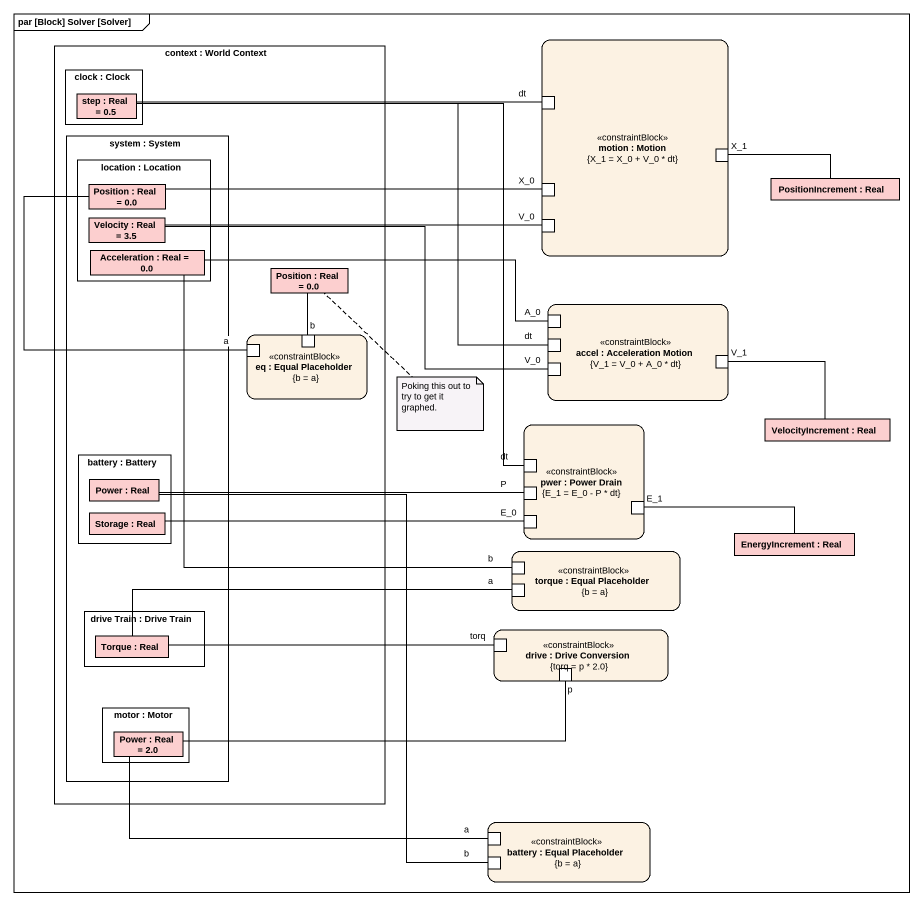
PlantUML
@startuml
mainframe par [Block] Solver [Solver]
rectangle "context : World Context" as context {
  rectangle "clock : Clock" as clock {
    rectangle "step : Real = 0.5" as step #FCCFCF
  }
  rectangle "system : System" as system {
    rectangle "location : Location" as location {
      rectangle "Position : Real = 0.0" as Position #FCCFCF
      rectangle "Velocity : Real = 3.5" as Velocity #FCCFCF
      rectangle "Acceleration : Real = 0.0" as Acceleration #FCCFCF
    }
    rectangle "battery : Battery" as battery {
      rectangle "Power : Real" as Power #FCCFCF
      rectangle "Storage : Real" as Storage_ #FCCFCF
    }
    rectangle "drive Train : Drive Train" as drive_Train {
      rectangle "Torque : Real" as Torque #FCCFCF
    }
    rectangle "motor : Motor" as motor {
      rectangle "Power : Real = 2.0" as Power_2 #FCCFCF
    }
  }
  rectangle "Position : Real = 0.0" as Position_2 #FCCFCF
  rectangle "eq : Equal Placeholder\n{b = a}" as eq <<constraintBlock>> {
    port a
    port b
  }
}
rectangle "motion : Motion\n{X_1 = X_0 + V_0 * dt}" as motion <<constraintBlock>> {
  port dt
  port X_1
  port X_0
  port V_0
}
rectangle "PositionIncrement : Real" as PositionIncrement #FCCFCF
rectangle "accel : Acceleration Motion\n{V_1 = V_0 + A_0 * dt}" as accel <<constraintBlock>> {
  port A_0
  port "dt" as dt_2
  port "V_0" as V_0_2
  port V_1
}
rectangle "pwer : Power Drain\n{E_1 = E_0 - P * dt}" as pwer <<constraintBlock>> {
  port P
  port "dt" as dt_3
  port E_0
  port E_1
}
rectangle "VelocityIncrement : Real" as VelocityIncrement #FCCFCF
rectangle "torque : Equal Placeholder\n{b = a}" as torque <<constraintBlock>> {
  port "b" as b_2
  port "a" as a_2
}
rectangle "EnergyIncrement : Real" as EnergyIncrement #FCCFCF
rectangle "drive : Drive Conversion\n{torq = p * 2.0}" as drive <<constraintBlock>> {
  port torq
  port p
}
rectangle "battery : Equal Placeholder\n{b = a}" as battery_2 <<constraintBlock>> {
  port "a" as a_3
  port "b" as b_3
}
step -right- dt_2
step -- dt_3
dt -left- step
X_0 -left- Position
PositionIncrement -left- X_1
Velocity -right- V_0_2
Acceleration -right- A_0
V_0 -left- Velocity
a -up- Position
b -up- Position_2
V_1 -- VelocityIncrement
P -left- Power
E_0 -left- Storage_
b_2 -up- Acceleration
EnergyIncrement -left- E_1
a_2 -left- Torque
torq -left- Torque
p -left- Power_2
a_3 -left- Power_2
b_3 -up- Power
note bottom of Position_2 : Poking this out to try to get it graphed.
@enduml
